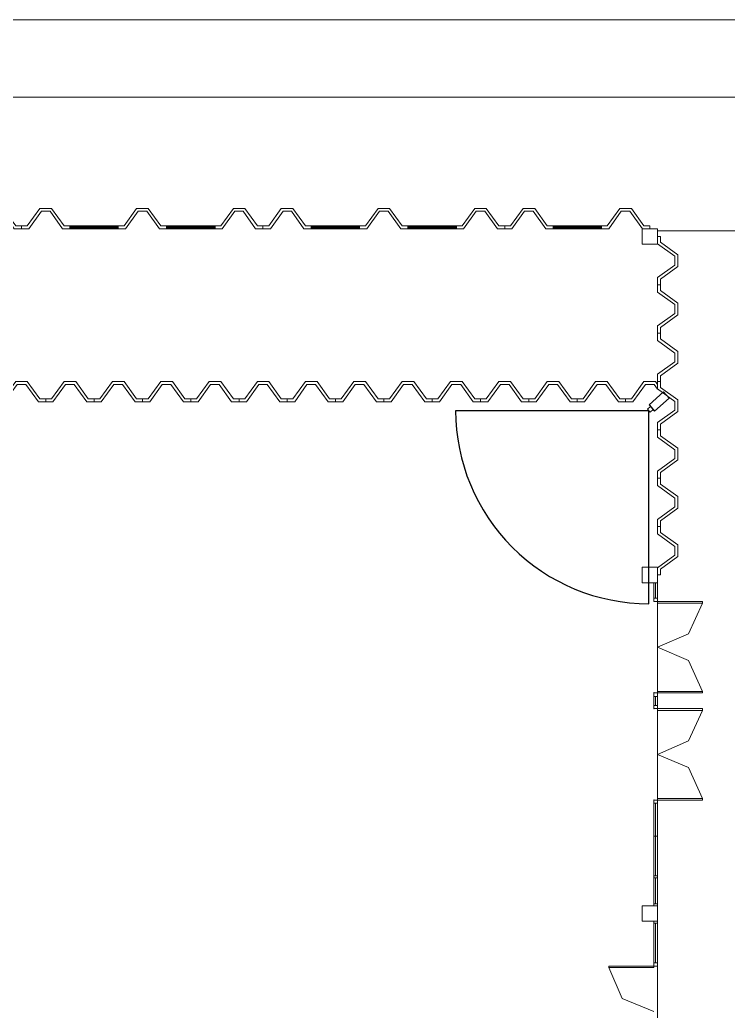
# Model space of a CAD drawing. Header units: millimetres. Extents: x 379 to 563, y 812 to 870.
# Drawn here: x 482.52 to 500.86, y 843.83 to 869.51 of the extents above; entities that cross this region are included whole.
import ezdxf

# ---------------------------------------------------------------- set-up
doc = ezdxf.new("R2010")
doc.units = ezdxf.units.MM
doc.layers.add('Cameras', color=7, linetype='Continuous')

msp = doc.modelspace()

# ---------------------------------------------------------------- linework, layer by layer
at = {"color": 7, "lineweight": 0}
for points in [[(545.109, 869.507), (395.061, 869.507)], [(544.846, 867.503), (400.234, 867.503)], [(482.372, 864.096), (482.56, 864.096), (482.56, 864.171), (482.409, 864.171), (482.084, 864.622), (481.783, 864.622), (481.458, 864.171), (481.307, 864.171), (481.307, 864.096), (481.495, 864.096), (481.821, 864.547), (482.046, 864.547), (482.372, 864.096), (482.372, 864.096)], [(483.624, 864.096), (483.812, 864.096), (483.812, 864.171), (483.662, 864.171), (483.336, 864.622), (483.036, 864.622), (482.71, 864.171), (482.56, 864.171), (482.56, 864.096), (482.748, 864.096), (483.073, 864.547), (483.299, 864.547), (483.624, 864.096), (483.624, 864.096)], [(486.129, 864.096), (486.317, 864.096), (486.317, 864.171), (486.167, 864.171), (485.841, 864.622), (485.541, 864.622), (485.215, 864.171), (485.065, 864.171), (485.065, 864.096), (485.253, 864.096), (485.578, 864.547), (485.804, 864.547), (486.129, 864.096), (486.129, 864.096)], [(488.622, 864.096), (488.81, 864.096), (488.81, 864.171), (488.672, 864.171), (488.346, 864.622), (488.046, 864.622), (487.72, 864.171), (487.57, 864.171), (487.57, 864.096), (487.758, 864.096), (488.083, 864.547), (488.296, 864.547), (488.622, 864.096), (488.622, 864.096)], [(489.874, 864.096), (490.062, 864.096), (490.062, 864.171), (489.912, 864.171), (489.586, 864.622), (489.286, 864.622), (488.96, 864.171), (488.81, 864.171), (488.81, 864.096), (489.01, 864.096), (489.336, 864.547), (489.549, 864.547), (489.874, 864.096), (489.874, 864.096)], [(492.379, 864.096), (492.567, 864.096), (492.567, 864.171), (492.417, 864.171), (492.091, 864.622), (491.791, 864.622), (491.465, 864.171), (491.315, 864.171), (491.315, 864.096), (491.503, 864.096), (491.828, 864.547), (492.054, 864.547), (492.379, 864.096), (492.379, 864.096)], [(494.884, 864.096), (495.072, 864.096), (495.072, 864.171), (494.922, 864.171), (494.596, 864.622), (494.296, 864.622), (493.97, 864.171), (493.82, 864.171), (493.82, 864.096), (494.008, 864.096), (494.333, 864.547), (494.559, 864.547), (494.884, 864.096), (494.884, 864.096)], [(496.137, 864.096), (496.325, 864.096), (496.325, 864.171), (496.174, 864.171), (495.849, 864.622), (495.548, 864.622), (495.222, 864.171), (495.072, 864.171), (495.072, 864.096), (495.26, 864.096), (495.586, 864.547), (495.811, 864.547), (496.137, 864.096), (496.137, 864.096)], [(498.642, 864.096), (498.83, 864.096), (498.83, 864.171), (498.679, 864.171), (498.354, 864.622), (498.053, 864.622), (497.727, 864.171), (497.577, 864.171), (497.577, 864.096), (497.765, 864.096), (498.091, 864.547), (498.316, 864.547), (498.642, 864.096), (498.642, 864.096)], [(483.812, 864.096), (485.065, 864.096), (485.065, 864.171), (483.812, 864.171), (483.812, 864.096), (483.812, 864.096)], [(483.812, 864.146), (485.065, 864.146)], [(483.812, 864.121), (485.065, 864.121)], [(486.317, 864.096), (487.57, 864.096), (487.57, 864.171), (486.317, 864.171), (486.317, 864.096), (486.317, 864.096)], [(486.317, 864.146), (487.57, 864.146)], [(486.317, 864.121), (487.57, 864.121)], [(490.062, 864.096), (491.315, 864.096), (491.315, 864.171), (490.062, 864.171), (490.062, 864.096), (490.062, 864.096)], [(490.062, 864.146), (491.315, 864.146)], [(490.062, 864.121), (491.315, 864.121)], [(492.567, 864.096), (493.82, 864.096), (493.82, 864.171), (492.567, 864.171), (492.567, 864.096), (492.567, 864.096)], [(492.567, 864.146), (493.82, 864.146)], [(492.567, 864.121), (493.82, 864.121)], [(496.325, 864.096), (497.577, 864.096), (497.577, 864.171), (496.325, 864.171), (496.325, 864.096), (496.325, 864.096)], [(496.325, 864.146), (497.577, 864.146)], [(496.325, 864.121), (497.577, 864.121)], [(498.629, 863.695), (499.03, 863.695), (499.03, 864.096), (498.629, 864.096), (498.629, 863.695), (498.629, 863.695)], [(499.03, 864.046), (535.352, 864.046)], [(499.03, 862.831), (499.03, 862.643), (499.105, 862.643), (499.105, 862.794), (499.556, 863.119), (499.556, 863.42), (499.105, 863.746), (499.105, 863.896), (499.03, 863.896), (499.03, 863.708), (499.481, 863.382), (499.481, 863.157), (499.03, 862.831), (499.03, 862.831)], [(499.03, 861.579), (499.03, 861.391), (499.105, 861.391), (499.105, 861.541), (499.556, 861.867), (499.556, 862.167), (499.105, 862.493), (499.105, 862.643), (499.03, 862.643), (499.03, 862.456), (499.481, 862.13), (499.481, 861.904), (499.03, 861.579), (499.03, 861.579)], [(499.03, 860.326), (499.03, 860.138), (499.105, 860.138), (499.105, 860.289), (499.556, 860.614), (499.556, 860.915), (499.105, 861.241), (499.105, 861.391), (499.03, 861.391), (499.03, 861.203), (499.481, 860.877), (499.481, 860.652), (499.03, 860.326), (499.03, 860.326)], [(482.998, 859.612), (483.186, 859.612), (483.186, 859.688), (483.036, 859.688), (482.71, 860.138), (482.409, 860.138), (482.084, 859.688), (481.934, 859.688), (481.934, 859.612), (482.121, 859.612), (482.447, 860.063), (482.672, 860.063), (482.998, 859.612), (482.998, 859.612)], [(484.251, 859.612), (484.439, 859.612), (484.439, 859.688), (484.288, 859.688), (483.963, 860.138), (483.662, 860.138), (483.336, 859.688), (483.186, 859.688), (483.186, 859.612), (483.374, 859.612), (483.7, 860.063), (483.925, 860.063), (484.251, 859.612), (484.251, 859.612)], [(485.503, 859.612), (485.691, 859.612), (485.691, 859.688), (485.541, 859.688), (485.215, 860.138), (484.914, 860.138), (484.589, 859.688), (484.439, 859.688), (484.439, 859.612), (484.626, 859.612), (484.952, 860.063), (485.177, 860.063), (485.503, 859.612), (485.503, 859.612)], [(486.756, 859.612), (486.943, 859.612), (486.943, 859.688), (486.793, 859.688), (486.468, 860.138), (486.167, 860.138), (485.841, 859.688), (485.691, 859.688), (485.691, 859.612), (485.879, 859.612), (486.205, 860.063), (486.43, 860.063), (486.756, 859.612), (486.756, 859.612)], [(487.996, 859.612), (488.196, 859.612), (488.196, 859.688), (488.046, 859.688), (487.72, 860.138), (487.419, 860.138), (487.094, 859.688), (486.943, 859.688), (486.943, 859.612), (487.131, 859.612), (487.457, 860.063), (487.682, 860.063), (487.996, 859.612), (487.996, 859.612)], [(489.248, 859.612), (489.436, 859.612), (489.436, 859.688), (489.286, 859.688), (488.96, 860.138), (488.672, 860.138), (488.346, 859.688), (488.196, 859.688), (488.196, 859.612), (488.384, 859.612), (488.709, 860.063), (488.922, 860.063), (489.248, 859.612), (489.248, 859.612)], [(490.501, 859.612), (490.688, 859.612), (490.688, 859.688), (490.538, 859.688), (490.212, 860.138), (489.912, 860.138), (489.586, 859.688), (489.436, 859.688), (489.436, 859.612), (489.636, 859.612), (489.949, 860.063), (490.175, 860.063), (490.501, 859.612), (490.501, 859.612)], [(491.753, 859.612), (491.941, 859.612), (491.941, 859.688), (491.791, 859.688), (491.465, 860.138), (491.164, 860.138), (490.839, 859.688), (490.688, 859.688), (490.688, 859.612), (490.876, 859.612), (491.202, 860.063), (491.427, 860.063), (491.753, 859.612), (491.753, 859.612)], [(493.006, 859.612), (493.193, 859.612), (493.193, 859.688), (493.043, 859.688), (492.717, 860.138), (492.417, 860.138), (492.091, 859.688), (491.941, 859.688), (491.941, 859.612), (492.129, 859.612), (492.454, 860.063), (492.68, 860.063), (493.006, 859.612), (493.006, 859.612)], [(494.258, 859.612), (494.446, 859.612), (494.446, 859.688), (494.296, 859.688), (493.97, 860.138), (493.669, 860.138), (493.344, 859.688), (493.193, 859.688), (493.193, 859.612), (493.381, 859.612), (493.707, 860.063), (493.932, 860.063), (494.258, 859.612), (494.258, 859.612)], [(495.51, 859.612), (495.698, 859.612), (495.698, 859.688), (495.548, 859.688), (495.222, 860.138), (494.922, 860.138), (494.596, 859.688), (494.446, 859.688), (494.446, 859.612), (494.634, 859.612), (494.959, 860.063), (495.185, 860.063), (495.51, 859.612), (495.51, 859.612)], [(496.763, 859.612), (496.951, 859.612), (496.951, 859.688), (496.801, 859.688), (496.475, 860.138), (496.174, 860.138), (495.849, 859.688), (495.698, 859.688), (495.698, 859.612), (495.886, 859.612), (496.212, 860.063), (496.437, 860.063), (496.763, 859.612), (496.763, 859.612)], [(498.015, 859.612), (498.203, 859.612), (498.203, 859.688), (498.053, 859.688), (497.727, 860.138), (497.427, 860.138), (497.101, 859.688), (496.951, 859.688), (496.951, 859.612), (497.139, 859.612), (497.464, 860.063), (497.69, 860.063), (498.015, 859.612), (498.015, 859.612)], [(499.03, 860.063), (498.98, 860.138), (498.679, 860.138), (498.354, 859.688), (498.203, 859.688), (498.203, 859.612), (498.391, 859.612), (498.717, 860.063), (498.942, 860.063), (499.03, 859.938)], [(499.03, 859.074), (499.03, 858.886), (499.105, 858.886), (499.105, 859.036), (499.556, 859.362), (499.556, 859.662), (499.105, 859.988), (499.105, 860.138), (499.03, 860.138), (499.03, 859.951), (499.481, 859.625), (499.481, 859.399), (499.03, 859.074), (499.03, 859.074)], [(499.03, 857.821), (499.03, 857.633), (499.105, 857.633), (499.105, 857.784), (499.556, 858.109), (499.556, 858.41), (499.105, 858.736), (499.105, 858.886), (499.03, 858.886), (499.03, 858.698), (499.481, 858.372), (499.481, 858.147), (499.03, 857.821), (499.03, 857.821)], [(499.03, 856.569), (499.03, 856.381), (499.105, 856.381), (499.105, 856.531), (499.556, 856.857), (499.556, 857.158), (499.105, 857.483), (499.105, 857.633), (499.03, 857.633), (499.03, 857.446), (499.481, 857.12), (499.481, 856.894), (499.03, 856.569), (499.03, 856.569)], [(499.03, 855.316), (499.03, 855.128), (499.105, 855.128), (499.105, 855.279), (499.556, 855.604), (499.556, 855.905), (499.105, 856.231), (499.105, 856.381), (499.03, 856.381), (499.03, 856.193), (499.481, 855.867), (499.481, 855.642), (499.03, 855.316), (499.03, 855.316)], [(498.629, 854.928), (499.03, 854.928), (499.03, 855.329), (498.629, 855.329), (498.629, 854.928), (498.629, 854.928)], [(498.93, 854.527), (498.93, 854.928)], [(498.98, 854.527), (498.98, 854.928)], [(499.03, 846.612), (499.03, 854.928)], [(499.03, 854.527), (498.93, 854.527)], [(498.93, 854.44), (498.93, 854.527)], [(499.03, 854.527), (499.03, 854.44)], [(498.93, 854.44), (498.93, 854.477)], [(498.942, 854.44), (498.93, 854.44)], [(499.03, 854.44), (498.942, 854.44)], [(499.03, 854.44), (499.03, 854.402), (500.195, 854.402), (500.195, 854.44), (499.03, 854.44), (499.03, 854.44)], [(499.03, 853.262), (499.832, 853.6), (500.195, 854.402)], [(500.195, 852.11), (499.832, 852.912), (499.03, 853.262)], [(498.942, 852.085), (498.93, 852.085)], [(498.93, 852.085), (498.93, 852.035)], [(498.93, 852.085), (498.93, 851.985)], [(498.93, 852.072), (498.93, 851.672)], [(499.03, 851.985), (498.93, 851.985)], [(498.942, 852.072), (498.942, 852.085)], [(499.03, 852.072), (498.942, 852.072)], [(498.98, 851.747), (498.98, 851.985)], [(499.03, 852.11), (499.03, 852.072), (500.195, 852.072), (500.195, 852.11), (499.03, 852.11), (499.03, 852.11)], [(498.93, 851.659), (498.93, 851.747)], [(499.03, 851.747), (498.93, 851.747)], [(498.93, 851.659), (498.93, 851.697)], [(498.942, 851.659), (498.93, 851.659)], [(499.03, 851.672), (498.942, 851.672)], [(498.942, 851.672), (498.942, 851.659)], [(499.03, 851.622), (499.03, 851.672), (500.195, 851.672), (500.195, 851.622), (499.03, 851.622), (499.03, 851.622)], [(499.03, 850.482), (499.832, 850.832), (500.195, 851.622)], [(500.195, 849.342), (499.832, 850.144), (499.03, 850.482)], [(498.93, 849.304), (498.93, 849.217)], [(498.93, 849.304), (498.93, 849.267)], [(498.942, 849.304), (498.93, 849.304)], [(498.93, 846.561), (498.93, 849.292)], [(499.03, 849.217), (498.93, 849.217)], [(498.942, 849.292), (498.942, 849.304)], [(499.03, 849.292), (498.942, 849.292)], [(498.98, 849.217), (498.98, 848.365)], [(499.03, 849.292), (499.03, 849.342), (500.195, 849.342), (500.195, 849.292), (499.03, 849.292), (499.03, 849.292)], [(498.93, 848.365), (499.03, 848.365)], [(498.98, 848.365), (498.98, 847.338)], [(498.93, 847.338), (499.03, 847.338)], [(498.93, 847.288), (499.03, 847.288)], [(498.98, 847.288), (498.98, 846.612)], [(498.629, 846.161), (499.03, 846.161), (499.03, 846.561), (498.629, 846.561), (498.629, 846.161), (498.629, 846.161)], [(498.93, 846.612), (499.03, 846.612), (499.03, 846.561), (498.93, 846.561), (498.93, 846.612), (498.93, 846.612)], [(498.93, 845.084), (498.93, 846.161)], [(498.93, 846.161), (499.03, 846.161), (499.03, 846.111), (498.93, 846.111), (498.93, 846.161), (498.93, 846.161)], [(498.98, 846.111), (498.98, 845.084)], [(499.03, 837.794), (499.03, 846.161)], [(498.93, 845.084), (499.03, 845.084)], [(498.93, 845.084), (498.93, 844.996)], [(499.03, 844.996), (499.03, 845.084)], [(499.03, 844.996), (499.03, 845.033)], [(498.93, 844.958), (498.93, 844.996), (497.765, 844.996), (497.765, 844.958), (498.93, 844.958), (498.93, 844.958)], [(497.765, 844.958), (498.116, 844.157), (498.93, 843.819)], [(498.93, 844.996), (499.017, 844.996)], [(499.017, 844.996), (499.03, 844.996)]]:
    msp.add_lwpolyline(points, dxfattribs=at)
at = {"layer": 'Cameras'}
for points in [[(499.183, 859.868), (498.81, 859.534), (498.955, 859.373), (499.327, 859.707)], [(498.848, 859.492), (498.769, 859.421), (498.835, 859.347), (498.914, 859.418)]]:
    msp.add_lwpolyline(points, close=True, dxfattribs=at)
at = {"layer": 'Cameras', "color": 30}
msp.add_lwpolyline([(493.802, 859.384, 0.414214), (498.802, 854.384), (498.802, 859.384)], format="xyb", close=True, dxfattribs=at)

doc.saveas('drawing.dxf')
